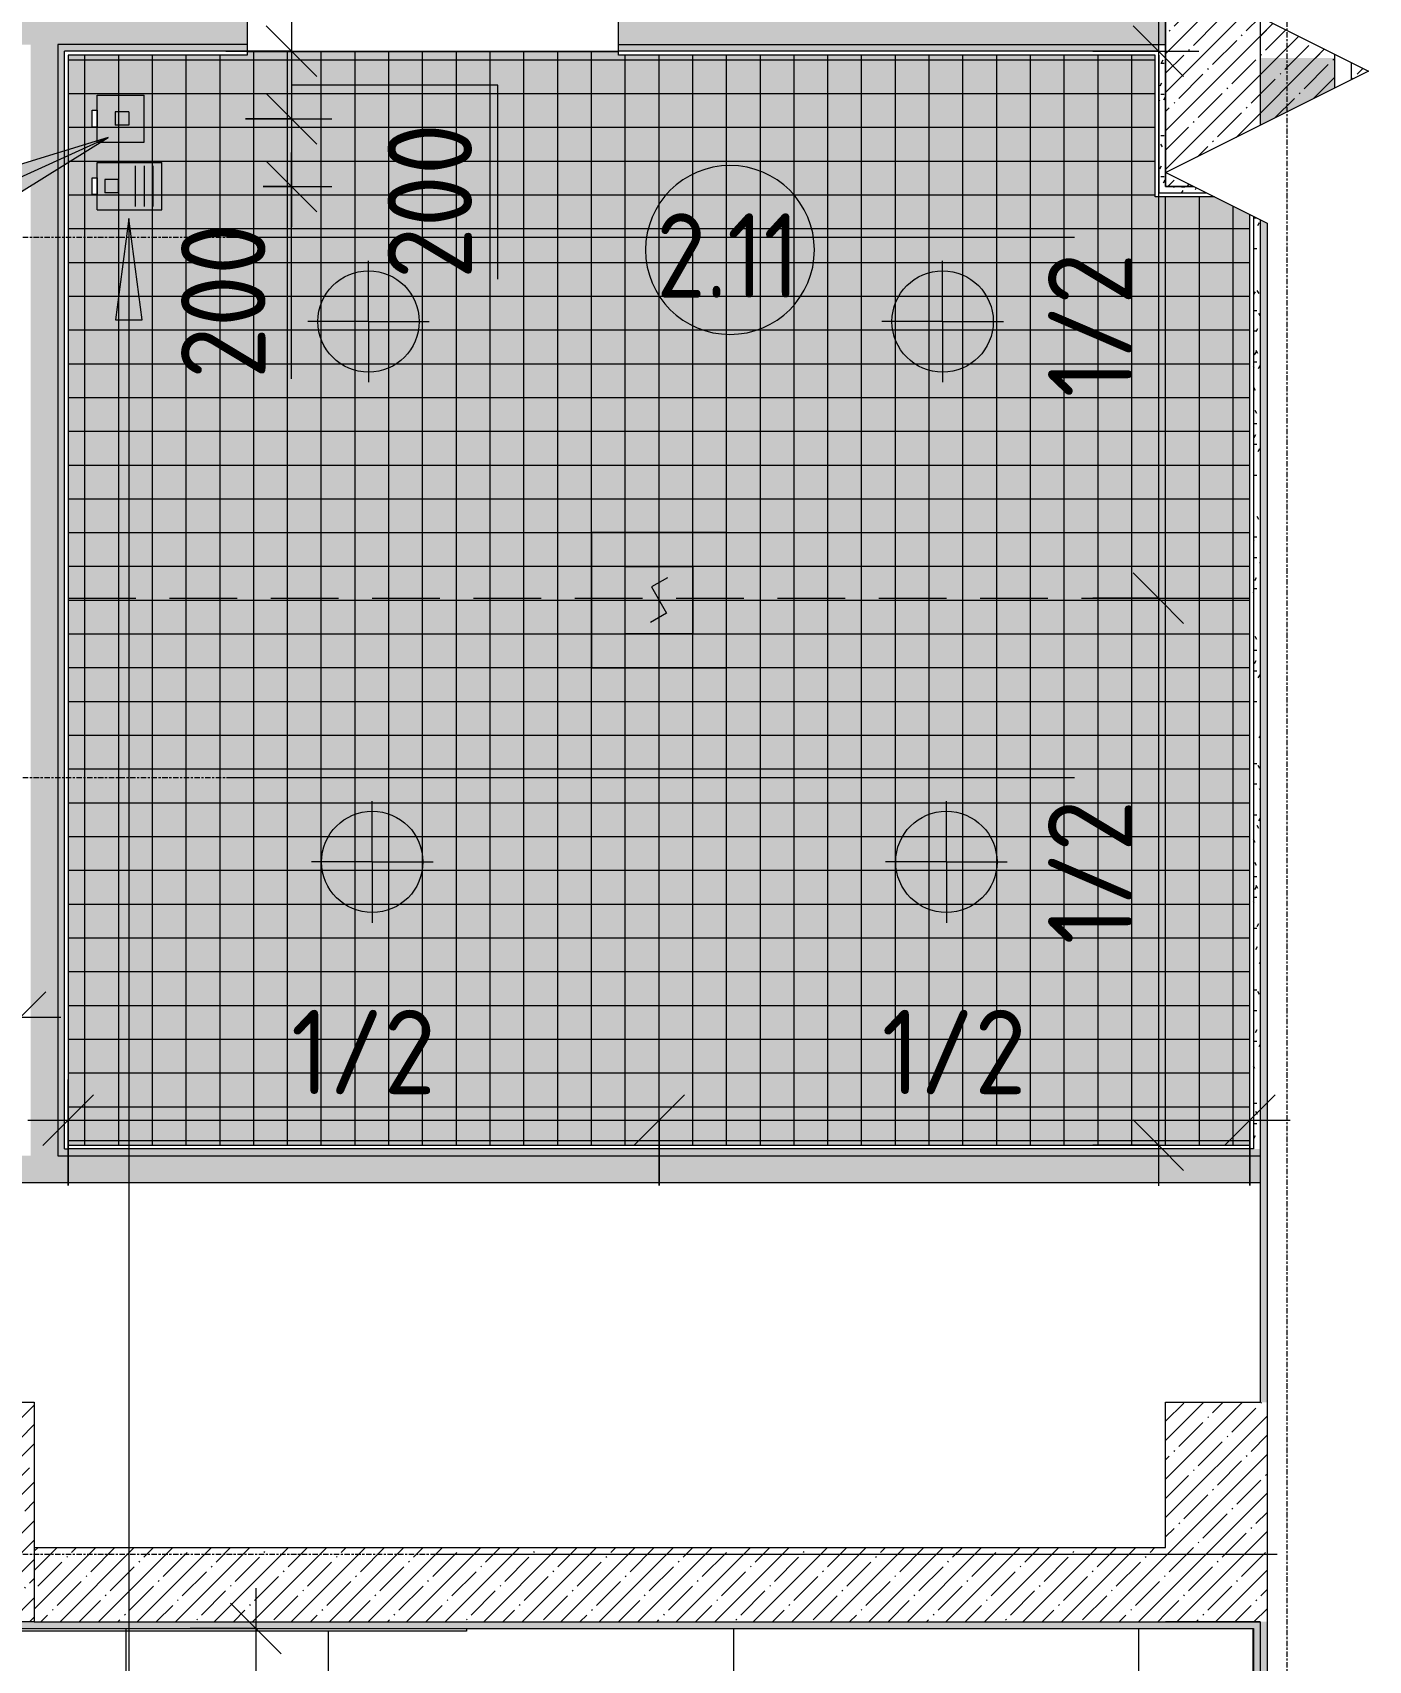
# Model space of a CAD drawing. Header units: millimetres. Extents: x 34897 to 231692, y -8553 to 29000.
# Drawn here: x 80845 to 84801, y 10786 to 15605 of the extents above; entities that cross this region are included whole.
import ezdxf

# ---------------------------------------------------------------- set-up
doc = ezdxf.new("R2010")
doc.units = ezdxf.units.MM
doc.linetypes.add('ADSK_Штрих_ш2 п1', pattern=[300, 200, -100])
doc.linetypes.add('Осевая', pattern=[31.75, 6.35, -4.7625, 15.875, -4.7625])
for name, color, linetype, lineweight in [('A-ANNO-DIMS', 7, 'Continuous', 9), ('A-ANNO-DIMS-100', 7, 'Continuous', 9), ('A-AREA-IDEN', 7, 'Continuous', 9), ('A-CLNG-PATT', 7, 'Continuous', 9), ('A-DETL', 7, 'Continuous', 9), ('A-DETL-1', 7, 'ADSK_Штрих_ш2 п1', 9), ('A-DETL-GENF', 7, 'Continuous', 9), ('A-WALL', 7, 'Continuous', 9), ('I-WALL', 7, 'Continuous', 9), ('Q-SPCQ', 7, 'Continuous', 9), ('S-COLS', 7, 'Continuous', 9), ('Оси', 7, 'Continuous', 9), ('Оси-2', 7, 'Осевая', 9)]:
    doc.layers.add(name, color=color, linetype=linetype, lineweight=lineweight)
for name, color, linetype, lineweight, true_color in [('A-ANNO-NOTE', 1, 'Continuous', 9, 0xff0000), ('A-CLNG-1', 7, 'Continuous', 9, 0xeaeaea), ('A-WALL-1', 7, 'Continuous', 9, 0x3c3c3c), ('A-WALL-FNSH-1', 7, 'Continuous', 9, 0x3c3c3c), ('G-ANNO-TEXT-1', 7, 'Continuous', 9, 0x3c3c3c), ('I-WALL-1', 7, 'Continuous', 9, 0x535353), ('Q-SPCQ-3', 7, 'Continuous', 9, 0x008040), ('S-COLS-1', 9, 'Continuous', 9, 0x808080), ('S-COLS-2', 7, 'Continuous', 9, 0x3c3c3c)]:
    doc.layers.add(name, color=color, linetype=linetype, lineweight=lineweight, true_color=true_color)
doc.layers.add('A-CLNG-PATT-1', color=7, linetype='Continuous', lineweight=9, transparency=1)
doc.styles.add('GOST Common', font='GOST_Common.ttf', dxfattribs={"width": 0.9, "height": 250})
doc.styles.add('ISOCPEUR', font='isocpeur.ttf', dxfattribs={"width": 0.9, "height": 250})
doc.dimstyles.new('ISO-2_5_0_9К_БОЛЬШОЙ', dxfattribs={"dimscale": 304.8, "dimtxt": 248.995294, "dimasz": 0.492126, "dimexe": 0.393701, "dimexo": 0.984252, "dimgap": 0, "dimtad": 1, "dimdec": 0, "dimrnd": 10, "dimzin": 0, "dimdsep": 46, "dimtxsty": 'ISOCPEUR', "dimblk1": 'OBLIQUE', "dimblk2": 'OBLIQUE', "dimsah": 1, "dimcen": 0.09, "dimdle": 0.393701, "dimazin": 0, "dimtfac": 1, "dimtdec": 4, "dimtix": 1, "dimtmove": 0, "dimatfit": 3, "dimfxl": 1, "dimtvp": 1, "dimtolj": 1, "dimtzin": 0, "dimarcsym": 2})
doc.dimstyles.new('ISO-2_5_0_9К_БОЛЬШОЙ_1', dxfattribs={"dimscale": 304.8, "dimtxt": 248.995294, "dimasz": 0.492126, "dimexe": 0.393701, "dimexo": 0.984252, "dimgap": 0, "dimtad": 1, "dimdec": 0, "dimrnd": 10, "dimzin": 0, "dimdsep": 46, "dimtxsty": 'ISOCPEUR', "dimblk1": 'OBLIQUE', "dimblk2": 'OBLIQUE', "dimsah": 1, "dimcen": 0.09, "dimdle": 0.393701, "dimazin": 0, "dimtfac": 1, "dimtdec": 4, "dimtix": 1, "dimtmove": 1, "dimatfit": 3, "dimfxl": 1, "dimtvp": 1, "dimtolj": 1, "dimtzin": 0, "dimarcsym": 2})
pattern_1 = [(45, (0, 0), (-57.02463, 57.02463), []), (45, (57.025, 0), (-57.02463, 57.02463), [100.806, -20.161, 3.353, -16.808])]
pattern_2 = [(135, (0, 0), (-75.43415, -75.43415), [106.68, -17.78, 3.556, -17.78]), (135, (0, 75.39), (-75.43415, -75.43415), []), (50, (0, 0), (127.52922, -11.15758), [13.335, -146.685]), (355, (0, 0), (-24.66966, 133.74002), [10.668, -117.348]), (100.451, (10.63, -0.93), (102.85973, 122.58178), [11.333, -124.663]), (46.184, (0, 35.56), (189.75516, -29.43036), [20.002, -220.027]), (96.636, (15.81, 33.1), (166.1822, 173.1996), [17, -186.995]), (351.184, (0, 35.56), (166.18393, 173.19757), [16.002, -176.022]), (21, (17.78, 26.67), (106.13027, -71.58603), [13.335, -146.685]), (326, (17.78, 26.67), (43.26188, 128.93175), [10.668, -117.348]), (71.451, (26.62, 20.7), (149.39198, 57.34505), [11.333, -124.663]), (37.5, (0, 0), (2.162228, 59.188357), [3.353, -112.573, 3.353, -115.773, -117.792]), (37.5, (0, 0), (2.162228, 59.188357), [-235.052, 3.353, -114.44]), (7.5, (0, 0), (46.773857, 70.126152), [3.353, -64.567, 3.353, -109.906, -44.894]), (7.5, (0, 0), (46.773857, 70.126152), [-181.178, 3.353, -41.542]), (327.5, (-39.65, 0), (94.91367, -4.010093), [3.353, -41.097, 3.353, -135.331, -184.023]), (327.5, (-39.65, 0), (94.91367, -4.010093), [-183.134, 3.353, -180.67]), (317.5, (-57.43, 0), (103.69057, 17.79882), [3.353, -54.432, 3.353, -88.748, -130.683]), (317.5, (-57.43, 0), (103.69057, 17.79882), [-149.885, 3.353, -127.33])]
pattern_3 = [(0, (0, 0), (121.92, 30.48), [10.058, -81.382, 10.058, -81.382, -487.68]), (0, (0, 0), (121.92, 30.48), [-182.88, 10.058, -172.822, 10.058, -81.382, -213.36]), (0, (0, 0), (121.92, 30.48), [-457.2, 10.058, -50.902, 10.058, -142.342]), (120, (45.72, 15.24), (-87.356454, 90.345817), [10.058, -81.382, 10.058, -81.382, -487.68]), (120, (45.72, 15.24), (-87.356454, 90.345817), [-182.88, 10.058, -172.822, 10.058, -81.382, -213.36]), (120, (45.72, 15.24), (-87.356454, 90.345817), [-457.2, 10.058, -50.902, 10.058, -142.342]), (240, (60.96, 76.2), (-34.563546, -120.825817), [10.058, -81.382, 10.058, -81.382, -487.68]), (240, (60.96, 76.2), (-34.563546, -120.825817), [-182.88, 10.058, -172.822, 10.058, -81.382, -213.36]), (240, (60.96, 76.2), (-34.563546, -120.825817), [-457.2, 10.058, -50.902, 10.058, -142.342])]

# ---------------------------------------------------------------- blocks, each defined once
blk = doc.blocks.new('BSC_Колонна _Прямоугольная - 650х500-V35-Сводный план потолков 2 этажа в осях 12-23')
at = {"layer": 'S-COLS-1'}
h = blk.add_hatch(dxfattribs=at)
h.set_pattern_fill('FP_44', color=256, style=0, pattern_type=2)
h.set_pattern_definition([(135, (11225, -80600), (-57.02463, -57.02463), []), (135, (11225, -80542.975), (-57.02463, -57.02463), [100.806, -20.161, 3.353, -16.808])])
h.paths.add_polyline_path([(325, -250), (325, 250), (-325, 250), (-325, -250)])
at = {"layer": 'S-COLS-2'}
for p, q in [((-325, 250), (325, 250)), ((-325, -250), (-325, 250)), ((325, 250), (325, -250)), ((325, -250), (-325, -250))]:
    blk.add_line(p, q, dxfattribs=at)
blk = doc.blocks.new('Проводная влагозащищенная кнопка вызова - Вызывная панель экстренной видеосвязи 2-29717108-Сводный план потолков 2 этажа в осях 12-23')
at = {"layer": 'Q-SPCQ'}
for p, q in [((194.5, 229.8), (54.5, 229.8)), ((54.5, 91.2), (54.5, 229.8)), ((194.5, 91.2), (194.5, 229.8)), ((104.1, 184.7), (104.1, 144.7)), ((104.1, 184.7), (144.1, 184.7)), ((104.1, 144.7), (144.1, 144.7)), ((144.1, 184.7), (144.1, 144.7)), ((194.5, 91.2), (54.5, 91.2))]:
    blk.add_line(p, q, dxfattribs=at)
at = {"layer": 'Q-SPCQ-3'}
for p, q in [((99.5, 91.2), (149.5, 91.2)), ((99.5, 76.2), (99.5, 91.2)), ((149.5, 76.2), (99.5, 76.2)), ((149.5, 91.2), (149.5, 76.2))]:
    blk.add_line(p, q, dxfattribs=at)
blk = doc.blocks.new('Вызывная панель экстренной видеосвязи1 - Вызывная панель экстренной видеосвязи 2-29716235-Сводный план потолков 2 этажа в осях 12-23')
at = {"layer": 'Q-SPCQ'}
for p, q in [((194.5, 282.7), (54.5, 282.7)), ((54.5, 91.2), (54.5, 282.7)), ((64.5, 256.2), (184.5, 256.2)), ((194.5, 91.2), (194.5, 282.7)), ((64.5, 229.8), (184.5, 229.8)), ((64.5, 203.4), (184.5, 203.4)), ((104.5, 153.4), (104.5, 113.4)), ((104.5, 153.4), (144.5, 153.4)), ((144.5, 153.4), (144.5, 113.4)), ((104.5, 113.4), (144.5, 113.4)), ((194.5, 91.2), (54.5, 91.2))]:
    blk.add_line(p, q, dxfattribs=at)
at = {"layer": 'Q-SPCQ-3'}
for p, q in [((99.5, 91.2), (149.5, 91.2)), ((99.5, 76.2), (99.5, 91.2)), ((149.5, 76.2), (99.5, 76.2)), ((149.5, 91.2), (149.5, 76.2))]:
    blk.add_line(p, q, dxfattribs=at)
blk = doc.blocks.new('DET_L_Линия разрыва - М100-30654842-Сводный план потолков 2 этажа в осях 12-23')
at = {"layer": 'A-DETL-GENF'}
for p, q in [((11889.9, 300), (11739.9, 0)), ((12189.9, -300), (11889.9, 300)), ((11739.9, 0), (0, 0)), ((12339.9, 0), (12189.9, -300))]:
    blk.add_line(p, q, dxfattribs=at)
blk = doc.blocks.new('Марка_Помещения - Номер-25198446-Сводный план потолков 2 этажа в осях 12-23')
at = {"layer": 'A-AREA-IDEN'}
for start, end in [(360, 180), (180, 360)]:
    blk.add_arc((0, 0), 2.5, start, end, dxfattribs=at)
blk = doc.blocks.new('DIMBLOCK48-Сводный план потолков 2 этажа в осях 12-23')
at = {"layer": 'A-ANNO-DIMS-100'}
for p, q in [((81480, 15870), (81480, 16156.9)), ((82030, 16139.4), (82030, 15916.9)), ((82030, 16036.9), (82030, 16139.4)), ((81360, 16036.9), (82030, 16036.9)), ((81480, 16036.9), (81480, 15870))]:
    blk.add_line(p, q, dxfattribs=at)
at = {"layer": 'A-ANNO-DIMS-100', "lineweight": 20}
for p, q in [((81480, 16036.9), (81555, 16111.9)), ((82030, 16036.9), (82105, 16111.9)), ((81480, 16036.9), (81405, 15961.9)), ((82030, 16036.9), (81955, 15961.9))]:
    blk.add_line(p, q, dxfattribs=at)
at = {"layer": 'A-ANNO-DIMS-100', "color": 0, "insert": (81539.5, 16363.5), "char_height": 250, "width": 517.144, "attachment_point": 1, "line_spacing_factor": 1.149209, "style": 'ISOCPEUR'}
blk.add_mtext('1/2', dxfattribs=at)
blk = doc.blocks.new('_Oblique')
at = {"color": 0, "linetype": 'ByBlock', "lineweight": -2}
blk.add_line((-0.5, -0.5), (0.5, 0.5), dxfattribs=at)
blk = doc.blocks.new('DIMBLOCK50-Сводный план потолков 2 этажа в осях 12-23')
at = {"layer": 'A-ANNO-DIMS-100'}
for p, q in [((81611.3, 15670), (81611.3, 15350)), ((81417.4, 15550), (81731.3, 15550)), ((81611.3, 15550), (81417.4, 15550)), ((82222.7, 15449.4), (81611.3, 15450)), ((82222.7, 14875.4), (82222.7, 15449.4)), ((81475.1, 15350), (81731.3, 15350)), ((81611.3, 15350), (81475.1, 15350))]:
    blk.add_line(p, q, dxfattribs=at)
at = {"layer": 'A-ANNO-DIMS-100', "lineweight": 20}
for p, q in [((81611.3, 15550), (81536.3, 15625)), ((81611.3, 15550), (81686.3, 15475)), ((81611.3, 15350), (81536.3, 15425)), ((81611.3, 15350), (81686.3, 15275))]:
    blk.add_line(p, q, dxfattribs=at)
at = {"layer": 'A-ANNO-DIMS-100', "color": 0, "insert": (81896.1, 14875.4), "char_height": 250, "width": 568.858, "attachment_point": 1, "rotation": 90, "line_spacing_factor": 1.149209, "style": 'ISOCPEUR'}
blk.add_mtext('200', dxfattribs=at)
blk = doc.blocks.new('DIMBLOCK51-Сводный план потолков 2 этажа в осях 12-23')
at = {"layer": 'A-ANNO-DIMS-100', "lineweight": 20}
for p, q in [((81611.3, 15350), (81536.3, 15425)), ((81611.3, 15350), (81686.3, 15275)), ((81611.3, 15150), (81536.3, 15225)), ((81611.3, 15150), (81686.3, 15075))]:
    blk.add_line(p, q, dxfattribs=at)
at = {"layer": 'A-ANNO-DIMS-100'}
for p, q in [((81475.1, 15350), (81731.3, 15350)), ((81611.3, 15350), (81475.1, 15350)), ((81611.3, 15350), (81611.3, 15030)), ((81611.3, 15153.9), (81611.3, 15250)), ((81528, 15150), (81731.3, 15150)), ((81611.3, 15150), (81528, 15150)), ((81611.3, 14579.8), (81611.3, 15153.9))]:
    blk.add_line(p, q, dxfattribs=at)
at = {"layer": 'A-ANNO-DIMS-100', "color": 0, "insert": (81284.7, 14579.8), "char_height": 250, "width": 568.858, "attachment_point": 1, "rotation": 90, "line_spacing_factor": 1.149209, "style": 'ISOCPEUR'}
blk.add_mtext('200', dxfattribs=at)
blk = doc.blocks.new('DIMBLOCK74-Сводный план потолков 2 этажа в осях 12-23')
at = {"layer": 'A-ANNO-DIMS-100'}
for p, q in [((81505.7, 11000), (81505.7, 7515)), ((81311.7, 10880), (81625.7, 10880)), ((81505.7, 10880), (81311.7, 10880)), ((81311.7, 7515), (81625.7, 7515)), ((81505.7, 7515), (81311.7, 7515))]:
    blk.add_line(p, q, dxfattribs=at)
at = {"layer": 'A-ANNO-DIMS-100', "lineweight": 20}
for p, q in [((81505.7, 10880), (81430.7, 10955)), ((81505.7, 10880), (81580.7, 10805)), ((81505.7, 7515), (81430.7, 7590)), ((81505.7, 7515), (81580.7, 7440))]:
    blk.add_line(p, q, dxfattribs=at)
at = {"layer": 'A-ANNO-DIMS-100', "color": 0, "insert": (81179, 8982), "char_height": 250, "width": 517.144, "attachment_point": 1, "rotation": 90, "line_spacing_factor": 1.149209, "style": 'ISOCPEUR'}
blk.add_mtext('1/2', dxfattribs=at)
blk = doc.blocks.new('DIMBLOCK86-Сводный план потолков 2 этажа в осях 12-23')
at = {"layer": 'A-ANNO-DIMS-100'}
for p, q in [((79060.8, 12496.3), (79060.8, 12810.2)), ((80808.8, 12496.3), (80808.8, 12810.2)), ((79060.8, 12690.2), (80928.8, 12690.2)), ((79060.8, 12690.2), (79060.8, 12496.3)), ((80808.8, 12690.2), (80808.8, 12496.3))]:
    blk.add_line(p, q, dxfattribs=at)
at = {"layer": 'A-ANNO-DIMS-100', "lineweight": 20}
for p, q in [((79060.8, 12690.2), (79135.8, 12765.2)), ((80808.8, 12690.2), (80883.8, 12765.2)), ((79060.8, 12690.2), (78985.8, 12615.2)), ((80808.8, 12690.2), (80733.8, 12615.2))]:
    blk.add_line(p, q, dxfattribs=at)
at = {"layer": 'A-ANNO-DIMS-100', "color": 0, "insert": (79719.3, 13016.8), "char_height": 250, "width": 517.144, "attachment_point": 1, "line_spacing_factor": 1.149209, "style": 'ISOCPEUR'}
blk.add_mtext('1/2', dxfattribs=at)
blk = doc.blocks.new('DIMBLOCK89-Сводный план потолков 2 этажа в осях 12-23')
at = {"layer": 'A-ANNO-DIMS-100'}
for p, q in [((80950.8, 12191.4), (80950.8, 12505.3)), ((82700.8, 12191.4), (82700.8, 12505.3)), ((80830.8, 12385.3), (82700.8, 12385.3)), ((80950.8, 12385.3), (80950.8, 12191.4)), ((82700.8, 12385.3), (82700.8, 12191.4))]:
    blk.add_line(p, q, dxfattribs=at)
at = {"layer": 'A-ANNO-DIMS-100', "lineweight": 20}
for p, q in [((80950.8, 12385.3), (81025.8, 12460.3)), ((82700.8, 12385.3), (82775.8, 12460.3)), ((80950.8, 12385.3), (80875.8, 12310.3)), ((82700.8, 12385.3), (82625.8, 12310.3))]:
    blk.add_line(p, q, dxfattribs=at)
at = {"layer": 'A-ANNO-DIMS-100', "color": 0, "insert": (81610.3, 12712), "char_height": 250, "width": 517.144, "attachment_point": 1, "line_spacing_factor": 1.149209, "style": 'ISOCPEUR'}
blk.add_mtext('1/2', dxfattribs=at)
blk = doc.blocks.new('DIMBLOCK90-Сводный план потолков 2 этажа в осях 12-23')
at = {"layer": 'A-ANNO-DIMS-100'}
for p, q in [((82700.8, 12191.4), (82700.8, 12505.3)), ((84449, 12191.4), (84449, 12505.3)), ((82700.8, 12385.3), (84569, 12385.3)), ((82700.8, 12385.3), (82700.8, 12191.4)), ((84449, 12385.3), (84449, 12191.4))]:
    blk.add_line(p, q, dxfattribs=at)
at = {"layer": 'A-ANNO-DIMS-100', "lineweight": 20}
for p, q in [((82700.8, 12385.3), (82775.8, 12460.3)), ((84449, 12385.3), (84524, 12460.3)), ((82700.8, 12385.3), (82625.8, 12310.3)), ((84449, 12385.3), (84374, 12310.3))]:
    blk.add_line(p, q, dxfattribs=at)
at = {"layer": 'A-ANNO-DIMS-100', "color": 0, "insert": (83359.4, 12712), "char_height": 250, "width": 517.144, "attachment_point": 1, "line_spacing_factor": 1.149209, "style": 'ISOCPEUR'}
blk.add_mtext('1/2', dxfattribs=at)
blk = doc.blocks.new('DIMBLOCK91-Сводный план потолков 2 этажа в осях 12-23')
at = {"layer": 'A-ANNO-DIMS-100'}
for p, q in [((84178.5, 15670), (84178.5, 13931)), ((83984.6, 15550), (84298.5, 15550)), ((84178.5, 15550), (83984.6, 15550)), ((83984.6, 13931), (84298.5, 13931)), ((84178.5, 13931), (83984.6, 13931))]:
    blk.add_line(p, q, dxfattribs=at)
at = {"layer": 'A-ANNO-DIMS-100', "lineweight": 20}
for p, q in [((84178.5, 15550), (84103.5, 15625)), ((84178.5, 15550), (84253.5, 15475)), ((84178.5, 13931), (84103.5, 14006)), ((84178.5, 13931), (84253.5, 13856))]:
    blk.add_line(p, q, dxfattribs=at)
at = {"layer": 'A-ANNO-DIMS-100', "color": 0, "insert": (83851.9, 14525), "char_height": 250, "width": 517.144, "attachment_point": 1, "rotation": 90, "line_spacing_factor": 1.149209, "style": 'ISOCPEUR'}
blk.add_mtext('1/2', dxfattribs=at)
blk = doc.blocks.new('DIMBLOCK92-Сводный план потолков 2 этажа в осях 12-23')
at = {"layer": 'A-ANNO-DIMS-100', "lineweight": 20}
for p, q in [((84178.5, 13931), (84103.5, 14006)), ((84178.5, 13931), (84253.5, 13856)), ((84178.5, 12311), (84103.5, 12386)), ((84178.5, 12311), (84253.5, 12236))]:
    blk.add_line(p, q, dxfattribs=at)
at = {"layer": 'A-ANNO-DIMS-100'}
for p, q in [((83984.6, 13931), (84298.5, 13931)), ((84178.5, 13931), (83984.6, 13931)), ((84178.5, 13931), (84178.5, 12191)), ((83984.6, 12311), (84298.5, 12311)), ((84178.5, 12311), (83984.6, 12311))]:
    blk.add_line(p, q, dxfattribs=at)
at = {"layer": 'A-ANNO-DIMS-100', "color": 0, "insert": (83851.9, 12905.5), "char_height": 250, "width": 517.144, "attachment_point": 1, "rotation": 90, "line_spacing_factor": 1.149209, "style": 'ISOCPEUR'}
blk.add_mtext('1/2', dxfattribs=at)

msp = doc.modelspace()

# ---------------------------------------------------------------- hatches: boundary and pattern name
at = {"layer": 'A-CLNG-PATT'}
h = msp.add_hatch(dxfattribs=at)
h.set_pattern_fill('FP_71', color=256, style=0, pattern_type=2)
h.set_pattern_definition([(0, (82699.905, 13925), (0, -100), []), (270, (82699.905, 13925), (-100, -6e-15), [])])
h.paths.add_polyline_path([(80950.8, 12311), (84449, 12311), (84449, 15066.7), (84344.5, 15119), (84169, 15119), (84169, 15539), (82580, 15539), (82580, 15549), (81480, 15549), (81480, 15539), (80950.8, 15539), (80950.8, 13526.9)])
h.paths.add_polyline_path([(81021.5, 15125.5), (81021.5, 15175.5), (81036.5, 15175.5), (81036.5, 15125.5)])
h.paths.add_polyline_path([(81036.5, 15325.5), (81021.5, 15325.5), (81021.5, 15375.5), (81036.5, 15375.5)])
h = msp.add_hatch(dxfattribs=at)
h.set_pattern_fill('FP_53', color=256, style=0, pattern_type=2)
h.set_pattern_definition([(180, (75720.5, 8329), (-7e-14, -600), []), (270, (75720.5, 8329), (1200, 7e-14), [])])
h.paths.add_polyline_path([(84459, 4145), (84459, 10879), (82129.5, 10879), (82129.5, 10872), (80330, 10872), (80329, 11329), (76001, 11329), (76001, 10879), (75721, 10879), (75721, 4145), (83350.6, 4145)])
h.paths.add_polyline_path([(82920.9, 4730.1), (81720.9, 4730.1), (81720.9, 5330.1), (82920.9, 5330.1), (82920.9, 4737.3)])
h.paths.add_polyline_path([(79320.9, 4730.1), (79320.9, 5330.1), (80520.9, 5330.1), (80520.9, 4730.1), (80441.2, 4730.1)])
h.paths.add_polyline_path([(78120.9, 4730.1), (76920.9, 4730.1), (76920.9, 5330.1), (78120.9, 5330.1), (78120.9, 4737.3)])
h.paths.add_polyline_path([(81720.9, 7130.1), (81720.9, 7730.1), (82920.9, 7730.1), (82920.9, 7130.1), (81895.9, 7130.1)])
h.paths.add_polyline_path([(80520.9, 7130.1), (79320.9, 7130.1), (79320.9, 7730.1), (80520.9, 7730.1)])
h.paths.add_polyline_path([(76920.9, 7130.1), (76920.9, 7730.1), (78120.9, 7730.1), (78120.9, 7130.1)])
h.paths.add_polyline_path([(81720.9, 9530.1), (81720.9, 10130.1), (82920.9, 10130.1), (82920.9, 9530.1), (81895.9, 9530.1)])
h.paths.add_polyline_path([(80520.9, 9530.1), (79320.9, 9530.1), (79320.9, 10130.1), (80520.9, 10130.1), (80520.9, 10011.1)])
h.paths.add_polyline_path([(76920.9, 9530.1), (76920.9, 10130.1), (78120.9, 10130.1), (78120.9, 9530.1)])
at = {"layer": 'A-CLNG-PATT-1'}
h = msp.add_hatch(color=256, dxfattribs=at)
h.paths.add_polyline_path([(80950.8, 12311), (84449, 12311), (84449, 15066.7), (84344.5, 15119), (84169, 15119), (84169, 15539), (82580, 15539), (82580, 15549), (81480, 15549), (81480, 15539), (80950.8, 15539), (80950.8, 13526.9)])
h.paths.add_polyline_path([(81021.5, 15125.5), (81021.5, 15175.5), (81036.5, 15175.5), (81036.5, 15125.5)])
h.paths.add_polyline_path([(81036.5, 15325.5), (81021.5, 15325.5), (81021.5, 15375.5), (81036.5, 15375.5)])
at = {"layer": 'G-ANNO-TEXT-1'}
for points in [[(81069.1, 15294.3), (80779.5, 15206.3), (80812.2, 15134.4)], [(81130, 15055), (81090.5, 14755), (81169.5, 14755)]]:
    msp.add_hatch(color=256, dxfattribs=at).paths.add_polyline_path(points)
at = {"layer": 'I-WALL'}
h = msp.add_hatch(dxfattribs=at)
h.set_pattern_fill('FP_17', color=256, style=0, pattern_type=2)
h.set_pattern_definition(pattern_1)
h.paths.add_polyline_path([(84480, 15330.6), (84700, 15440.6), (84700, 15530), (84480, 15530), (84480, 15490.9)])
h.paths.add_polyline_path([(84480, 18570), (84500.7, 18570), (84500.7, 18600), (84480, 18600)])
h.paths.add_polyline_path([(84500.7, 19100), (84500.7, 22700), (84480, 22700), (84480, 19100), (84488.5, 19100)])
h.paths.add_polyline_path([(84480, 23200), (84500.7, 23200), (84500.7, 26600), (84480, 26600), (84480, 24074.3)])
h = msp.add_hatch(dxfattribs=at)
h.set_pattern_fill('FP_17', color=256, style=0, pattern_type=2)
h.set_pattern_definition(pattern_1)
h.paths.add_polyline_path([(84480, 15530), (84700, 15530), (84700, 15541.2), (84500.7, 15640.9), (84500.7, 17270), (84480, 17270), (84480, 15640.9)])
h.paths.add_polyline_path([(84480, 18370), (84500.7, 18370), (84500.7, 18570), (84480, 18570)])
h = msp.add_hatch(dxfattribs=at)
h.set_pattern_fill('FP_25', color=256, style=0, pattern_type=2)
h.set_pattern_definition(pattern_2)
h.paths.add_polyline_path([(84180, 15570), (84200, 15570), (84200, 15650), (82580, 15650), (82580, 15570), (83350.6, 15570)])
h.paths.add_polyline_path([(81480, 15570), (81480, 15650), (79080, 15650), (79080, 15570), (81168.6, 15570)])
h.paths.add_polyline_path([(77124.8, 15570), (77480, 15570), (77480, 15650), (77124.8, 15650)])
h.paths.add_polyline_path([(76024.8, 15570), (76024.8, 15650), (75560, 15650), (75560, 15570)])
h = msp.add_hatch(dxfattribs=at)
h.set_pattern_fill('FP_25', color=256, style=0, pattern_type=2)
h.set_pattern_definition(pattern_2)
h.paths.add_polyline_path([(80839.8, 12280), (80919.8, 12280), (80919.8, 15570), (80839.8, 15570), (80839.8, 12300)])
h = msp.add_hatch(dxfattribs=at)
h.set_pattern_fill('FP_46', color=256, style=0, pattern_type=2)
h.set_pattern_definition(pattern_3)
h.paths.add_polyline_path([(84180, 15550), (84180, 15570), (82580, 15570), (82580, 15550), (83350.6, 15550)])
h.paths.add_polyline_path([(81480, 15550), (81480, 15570), (80919.8, 15570), (80919.8, 15550), (81168.6, 15550)])
h = msp.add_hatch(dxfattribs=at)
h.set_pattern_fill('FP_46', color=256, style=0, pattern_type=2)
h.set_pattern_definition(pattern_3)
h.paths.add_polyline_path([(84200, 15150), (84200, 15570), (84180, 15570), (84180, 15150)])
h = msp.add_hatch(dxfattribs=at)
h.set_pattern_fill('FP_46', color=256, style=0, pattern_type=2)
h.set_pattern_definition(pattern_3)
h.paths.add_polyline_path([(80939.8, 12300), (80939.8, 15550), (80919.8, 15550), (80919.8, 12300)])
h = msp.add_hatch(dxfattribs=at)
h.set_pattern_fill('FP_17', color=256, style=0, pattern_type=2)
h.set_pattern_definition(pattern_1)
h.paths.add_polyline_path([(84750, 15465.6), (84800.7, 15490.9), (84750, 15516.2), (84750, 15490.9)])
h = msp.add_hatch(dxfattribs=at)
h.set_pattern_fill('FP_46', color=256, style=0, pattern_type=2)
h.set_pattern_definition(pattern_3)
h.paths.add_polyline_path([(84322.5, 15130), (84282.5, 15150), (84180, 15150), (84180, 15130), (84200.7, 15130)])
h = msp.add_hatch(dxfattribs=at)
h.set_pattern_fill('FP_46', color=256, style=0, pattern_type=2)
h.set_pattern_definition(pattern_3)
h.paths.add_polyline_path([(84480, 12300), (84480, 15051.2), (84460, 15061.2), (84460, 12300)])
h = msp.add_hatch(dxfattribs=at)
h.set_pattern_fill('FP_17', color=256, style=0, pattern_type=2)
h.set_pattern_definition(pattern_1)
h.paths.add_polyline_path([(84500.7, 4050), (84500.7, 10900), (84480, 10900), (84480, 4050)])
h.paths.add_polyline_path([(84480, 11550), (84500.7, 11550), (84500.7, 15040.9), (84480, 15051.2), (84480, 11769)])
h = msp.add_hatch(dxfattribs=at)
h.set_pattern_fill('FP_46', color=256, style=0, pattern_type=2)
h.set_pattern_definition(pattern_3)
h.paths.add_polyline_path([(84480, 12280), (84480, 12300), (80919.8, 12300), (80919.8, 12280), (81895.9, 12280)])
h = msp.add_hatch(dxfattribs=at)
h.set_pattern_fill('FP_25', color=256, style=0, pattern_type=2)
h.set_pattern_definition(pattern_2)
h.paths.add_polyline_path([(84480, 12200), (84480, 12280), (77279.8, 12280), (77279.8, 12200), (81895.9, 12200)])
h = msp.add_hatch(dxfattribs=at)
h.set_pattern_fill('FP_17', color=256, style=0, pattern_type=2)
h.set_pattern_definition(pattern_1)
h.paths.add_polyline_path([(84200, 10900), (84200, 11120), (80850, 11120), (80850, 10900), (81895.9, 10900)])
h = msp.add_hatch(dxfattribs=at)
h.set_pattern_fill('FP_46', color=256, style=0, pattern_type=2)
h.set_pattern_definition(pattern_3)
h.paths.add_polyline_path([(84460, 10880), (84460, 10900), (80330, 10900), (80330, 10880), (84459, 10880)])
h = msp.add_hatch(dxfattribs=at)
h.set_pattern_fill('FP_46', color=256, style=0, pattern_type=2)
h.set_pattern_definition(pattern_3)
h.paths.add_polyline_path([(84460, 4140), (84480, 4140), (84480, 10900), (84460, 10900), (84460, 4141)])
at = {"layer": 'S-COLS-1'}
h = msp.add_hatch(dxfattribs=at)
h.set_pattern_fill('FP_17', color=256, style=0, pattern_type=2)
h.set_pattern_definition(pattern_1)
h.paths.add_polyline_path([(84200.7, 15150), (84282.5, 15150), (84200.7, 15190.9), (84700, 15440.6), (84700, 15541.2), (84500.7, 15640.9), (84500.7, 15650), (84200, 15650), (84200, 15150)])
h = msp.add_hatch(dxfattribs=at)
h.set_pattern_fill('FP_17', color=256, style=0, pattern_type=2)
h.set_pattern_definition(pattern_1)
h.paths.add_polyline_path([(84200, 10900), (84500.7, 10900), (84500.7, 11550), (84200, 11550), (84200, 11120)])

# ---------------------------------------------------------------- linework, layer by layer
at = {"layer": 'A-ANNO-NOTE'}
for p, q in [((81839.8, 14750), (81839.8, 14930)), ((83539.8, 14750), (83539.8, 14930)), ((81839.8, 14750), (81659.8, 14750)), ((81839.8, 14750), (81839.8, 14570)), ((81839.8, 14750), (82019.8, 14750)), ((83539.8, 14750), (83359.8, 14750)), ((83539.8, 14750), (83539.8, 14570)), ((83539.8, 14750), (83719.8, 14750)), ((81850.8, 13150), (81850.8, 13330)), ((83550.8, 13150), (83550.8, 13330)), ((81850.8, 13150), (81670.8, 13150)), ((81850.8, 13150), (81850.8, 12970)), ((81850.8, 13150), (82030.8, 13150)), ((83550.8, 13150), (83370.8, 13150)), ((83550.8, 13150), (83550.8, 12970)), ((83550.8, 13150), (83730.8, 13150))]:
    msp.add_line(p, q, dxfattribs=at)
for centre in [(81839.8, 14750), (83539.8, 14750), (81850.8, 13150), (83550.8, 13150)]:
    msp.add_circle(centre, 150, dxfattribs=at)
at = {"layer": 'A-CLNG-1'}
msp.add_line((84459, 4145), (84459, 10879), dxfattribs=at)
at = {"layer": 'A-DETL'}
for p, q in [((82499.8, 14125), (82499.8, 13725)), ((82899.8, 14125), (82499.8, 14125)), ((82899.8, 13725), (82899.8, 14125)), ((82724.9, 13991.5), (82677.3, 13964)), ((82677.3, 13964), (82722.3, 13886)), ((82722.3, 13886), (82674.7, 13858.5)), ((82499.8, 13725), (82899.8, 13725))]:
    msp.add_line(p, q, dxfattribs=at)
at = {"layer": 'A-DETL-1'}
for p, q in [((82700.8, 12311), (82700.8, 15539)), ((82599.8, 14025), (82799.8, 14025)), ((82599.8, 13825), (82599.8, 14025)), ((82799.8, 14025), (82799.8, 13825)), ((80950.8, 13931), (84448.8, 13931)), ((82799.8, 13825), (82599.8, 13825)), ((81121, 10879), (81121, 4145))]:
    msp.add_line(p, q, dxfattribs=at)
at = {"layer": 'A-WALL'}
for p, q in [((84480, 17270), (84480, 15330.6)), ((81480, 15570), (80919.8, 15570)), ((80919.8, 15570), (80919.8, 12280)), ((82580, 15570), (84200, 15570)), ((81480, 15550), (80939.8, 15550)), ((80939.8, 12300), (80939.8, 15550)), ((84460, 15061.2), (84460, 12300)), ((80919.8, 12280), (84480, 12280)), ((84480, 10900), (84480, 4050)), ((82129.5, 10880), (84460, 10880)), ((82129.5, 10879), (82129.5, 10880)), ((84460, 10880), (84460, 4140))]:
    msp.add_line(p, q, dxfattribs=at)
at = {"layer": 'A-WALL-1'}
for p, q in [((81480, 15670), (81480, 15550)), ((82580, 15550), (82580, 15670)), ((84200, 15650), (84200, 15150)), ((84180, 15550), (82580, 15550)), ((84180, 15539), (84180, 15550)), ((84700, 15541.2), (84700, 15440.6)), ((84750, 15465.6), (84750, 15516.2)), ((84200, 15150), (84282.5, 15150)), ((84322.5, 15130), (84180, 15130)), ((84480, 15051.2), (84480, 11550)), ((80939.8, 12300), (80950.8, 12300)), ((84480, 12200), (77279.8, 12200)), ((80850, 11120), (84200, 11120)), ((80850, 10900), (84480, 10900))]:
    msp.add_line(p, q, dxfattribs=at)
at = {"layer": 'A-WALL-FNSH-1'}
for p, q in [((81480, 15539), (80950.8, 15539)), ((80950.8, 15539), (80950.8, 12311)), ((81480, 15550), (81480, 15539)), ((82580, 15539), (82580, 15550)), ((84169, 15539), (82580, 15539)), ((84169, 15119), (84169, 15539)), ((84180, 15539), (84180, 15130)), ((84344.5, 15119), (84169, 15119)), ((84449, 12311), (84449, 15066.7)), ((80950.8, 12311), (84449, 12311)), ((84460, 12300), (80950.8, 12300)), ((82129.5, 10872), (80329, 10872)), ((80330, 10880), (82129.5, 10880)), ((84459, 10879), (82129.5, 10879)), ((82129.5, 10879), (82129.5, 10872))]:
    msp.add_line(p, q, dxfattribs=at)
at = {"layer": 'G-ANNO-TEXT-1'}
for p, q in [((81069.1, 15294.3), (77518.1, 13682.8)), ((81069.1, 15294.3), (80779.5, 15206.3)), ((80812.2, 15134.4), (81069.1, 15294.3)), ((81130, 15055), (81090.5, 14755)), ((81169.5, 14755), (81130, 15055)), ((81130, 15055), (81130, 9743.7)), ((81090.5, 14755), (81169.5, 14755))]:
    msp.add_line(p, q, dxfattribs=at)
at = {"layer": 'I-WALL-1'}
for p, q in [((81480, 15550), (82580, 15550)), ((81480, 15549), (82580, 15549))]:
    msp.add_line(p, q, dxfattribs=at)
at = {"layer": 'S-COLS-2'}
for p, q in [((84200, 15150), (84200, 15650)), ((84700, 15541.2), (84700, 15440.6)), ((84282.5, 15150), (84200, 15150)), ((84200, 11120), (84200, 11550)), ((84200, 11550), (84480, 11550)), ((84480, 10900), (84200, 10900))]:
    msp.add_line(p, q, dxfattribs=at)
at = {"layer": 'Оси'}
for p, q in [((81430.3, 15000), (83930.3, 15000)), ((81430.3, 13400), (83930.3, 13400)), ((82030.3, 11100), (84530.3, 11100))]:
    msp.add_line(p, q, dxfattribs=at)
at = {"layer": 'Оси-2'}
for p, q in [((84560, 593.7), (84560, 19415.1)), ((38196.8, 15000), (81430.3, 15000)), ((38196.8, 13400), (81430.3, 13400)), ((38196.8, 11100), (82030.3, 11100))]:
    msp.add_line(p, q, dxfattribs=at)

# ---------------------------------------------------------------- block references
at = {"layer": 'A-AREA-IDEN', "xscale": 99.99999999999993, "yscale": 99.99999999999993, "zscale": 99.99999999999993}
msp.add_blockref('Марка_Помещения - Номер-25198446-Сводный план потолков 2 этажа в осях 12-23', (82910.1, 14961.7), dxfattribs=at)
at = {"layer": 'A-DETL-GENF', "rotation": 90.00000000000031}
msp.add_blockref('DET_L_Линия разрыва - М100-30654842-Сводный план потолков 2 этажа в осях 12-23', (84500.7, 3301.1), dxfattribs=at)
at = {"layer": 'Q-SPCQ-3', "rotation": 270}
for name, p in [('Проводная влагозащищенная кнопка вызова - Вызывная панель экстренной видеосвязи 2-29717108-Сводный план потолков 2 этажа в осях 12-23', (80945.3, 15475)), ('Вызывная панель экстренной видеосвязи1 - Вызывная панель экстренной видеосвязи 2-29716235-Сводный план потолков 2 этажа в осях 12-23', (80945.3, 15275))]:
    msp.add_blockref(name, p, dxfattribs=at)
at = {"layer": 'S-COLS', "rotation": 270.0000000000007}
msp.add_blockref('BSC_Колонна _Прямоугольная - 650х500-V35-Сводный план потолков 2 этажа в осях 12-23', (80600, 11225), dxfattribs=at)

# ---------------------------------------------------------------- texts
at = {"layer": 'A-AREA-IDEN', "insert": (82692, 15070.3), "char_height": 250, "width": 548.354, "attachment_point": 1, "style": 'GOST Common'}
msp.add_mtext('2.11', dxfattribs=at)

# ---------------------------------------------------------------- dimensions: what is measured, and where the dimension line sits
at = {"layer": 'A-ANNO-DIMS'}
for base, p1, p2, override, picture, middle in [((82030, 16036.9), (81480, 15570), (82030, 15839.4), {"dimpost": '<>', "dimfxl": 612.417194}, 'DIMBLOCK48-Сводный план потолков 2 этажа в осях 12-23', (81755, 16161.9)), ((80808.8, 12690.2), (79060.8, 12796.3), (80808.8, 12796.3), {"dimpost": '<>', "dimfxl": 1748}, 'DIMBLOCK86-Сводный план потолков 2 этажа в осях 12-23', (79934.8, 12815.2)), ((82700.8, 12385.3), (80950.8, 12491.4), (82700.8, 12491.4), {"dimpost": '<>', "dimfxl": 1750}, 'DIMBLOCK89-Сводный план потолков 2 этажа в осях 12-23', (81825.8, 12510.3)), ((84449, 12385.3), (82700.8, 12491.4), (84449, 12491.4), {"dimpost": '<>', "dimfxl": 1748.18992}, 'DIMBLOCK90-Сводный план потолков 2 этажа в осях 12-23', (83574.9, 12510.3))]:
    dim = msp.add_linear_dim(base=base, p1=p1, p2=p2, text='1/2', dimstyle='ISO-2_5_0_9К_БОЛЬШОЙ', override=override, dxfattribs=at)
    dim.commit()
    dim.dimension.update_dxf_attribs({"geometry": picture, "text_midpoint": middle})
for base, p1, p2, override, picture, middle in [((81611.3, 15350), (81717.4, 15550), (81175.1, 15350), {"dimpost": '<>', "dimfxl": 577.988635}, 'DIMBLOCK50-Сводный план потолков 2 этажа в осях 12-23', (82062.8, 15159.8)), ((81611.3, 15150), (81175.1, 15350), (81228, 15150), {"dimpost": '<>', "dimfxl": 206.866811}, 'DIMBLOCK51-Сводный план потолков 2 этажа в осях 12-23', (81451.4, 14864.2))]:
    dim = msp.add_linear_dim(base=base, p1=p1, p2=p2, angle=90, dimstyle='ISO-2_5_0_9К_БОЛЬШОЙ_1', override=override, dxfattribs=at)
    dim.commit()
    dim.dimension.update_dxf_attribs({"geometry": picture, "text_midpoint": middle, "dimtype": 160, "text_rotation": 90})
for base, p1, p2, override, picture, middle in [((84178.5, 13931), (84284.6, 15550), (84284.6, 13931), {"dimpost": '<>', "dimfxl": 1618.999927}, 'DIMBLOCK91-Сводный план потолков 2 этажа в осях 12-23', (84053.5, 14740.5)), ((84178.5, 12311), (84284.6, 13931), (84284.6, 12311), {"dimpost": '<>', "dimfxl": 1620}, 'DIMBLOCK92-Сводный план потолков 2 этажа в осях 12-23', (84053.5, 13121)), ((81505.7, 7515), (81611.7, 10880), (81611.7, 7515), {"dimpost": '<>', "dimfxl": 3365.00004}, 'DIMBLOCK74-Сводный план потолков 2 этажа в осях 12-23', (81380.7, 9197.5))]:
    dim = msp.add_linear_dim(base=base, p1=p1, p2=p2, angle=90, text='1/2', dimstyle='ISO-2_5_0_9К_БОЛЬШОЙ', override=override, dxfattribs=at)
    dim.commit()
    dim.dimension.update_dxf_attribs({"geometry": picture, "text_midpoint": middle})

doc.saveas('drawing.dxf')
